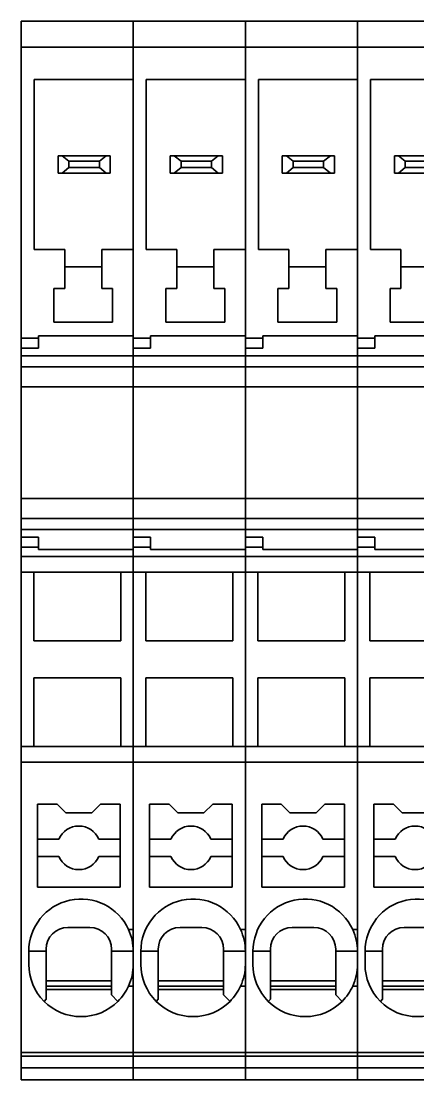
# Model space of a CAD drawing. Header units: millimetres. Extents: x 7 to 587, y 2 to 418.
# Drawn here: x 168.15 to 186.38, y 221 to 269.6 of the extents above; entities that cross this region are included whole.
import ezdxf

# ---------------------------------------------------------------- set-up
doc = ezdxf.new("R2010")
doc.units = ezdxf.units.MM
doc.layers.add('GR1_01', color=7, linetype='Continuous')

# ---------------------------------------------------------------- blocks, each defined once
blk = doc.blocks.new('BLKF061')
at = {"layer": 'GR1_01', "color": 3, "linetype": 'Continuous', "lineweight": 35}
for p, q in [((168.15, 268.4), (168.15, 269.6)), ((173.3, 269.6), (168.15, 269.6)), ((173.3, 269.6), (173.3, 268.4)), ((173.3, 268.4), (168.15, 268.4)), ((168.15, 255.049), (168.15, 268.4)), ((173.3, 268.4), (173.3, 266.925)), ((168.75, 266.925), (173.3, 266.925)), ((168.75, 259.125), (168.75, 266.925)), ((173.3, 259.125), (173.3, 266.925)), ((170.034, 263.425), (169.845, 263.425)), ((169.845, 263.425), (169.845, 262.625)), ((170.345, 263.175), (170.034, 263.425)), ((172.056, 263.425), (170.034, 263.425)), ((172.056, 263.425), (171.745, 263.175)), ((172.245, 263.425), (172.056, 263.425)), ((172.245, 262.625), (172.245, 263.425)), ((171.745, 263.175), (170.345, 263.175)), ((170.345, 263.175), (170.345, 262.875)), ((171.745, 262.875), (171.745, 263.175)), ((169.845, 262.625), (170.034, 262.625)), ((170.034, 262.625), (170.345, 262.875)), ((170.034, 262.625), (172.056, 262.625)), ((170.345, 262.875), (171.745, 262.875)), ((171.745, 262.875), (172.056, 262.625)), ((172.056, 262.625), (172.245, 262.625)), ((170.15, 259.125), (168.75, 259.125)), ((170.15, 258.325), (170.15, 259.125)), ((171.85, 259.125), (171.85, 258.325)), ((173.3, 259.125), (171.85, 259.125)), ((173.3, 259.125), (173.3, 255.15)), ((170.15, 257.325), (170.15, 258.325)), ((170.15, 258.325), (171.85, 258.325)), ((171.85, 258.325), (171.85, 257.325)), ((169.65, 257.325), (170.15, 257.325)), ((169.65, 255.775), (169.65, 257.325)), ((171.85, 257.325), (172.35, 257.325)), ((172.35, 257.325), (172.35, 255.775)), ((172.35, 255.775), (169.65, 255.775)), ((168.95, 255.049), (168.15, 255.049)), ((168.15, 254.593), (168.15, 255.049)), ((173.3, 255.15), (168.95, 255.15)), ((168.95, 255.049), (168.95, 255.15)), ((168.95, 255.049), (168.95, 254.593)), ((173.3, 255.15), (173.3, 254.24)), ((168.95, 254.593), (168.15, 254.593)), ((168.15, 254.24), (168.15, 254.593)), ((168.15, 253.728), (168.15, 254.24)), ((168.15, 254.24), (173.3, 254.24)), ((173.3, 253.728), (173.3, 254.24)), ((173.3, 253.728), (168.15, 253.728)), ((168.15, 253.728), (168.15, 252.816)), ((173.3, 253.728), (173.3, 252.816)), ((168.15, 252.816), (173.3, 252.816)), ((168.15, 247.684), (168.15, 252.816)), ((173.3, 252.816), (173.3, 247.684)), ((168.15, 247.684), (173.3, 247.684)), ((168.15, 247.684), (168.15, 246.772)), ((173.3, 246.772), (173.3, 247.684)), ((173.3, 246.772), (168.15, 246.772)), ((168.15, 246.772), (168.15, 246.26)), ((173.3, 246.772), (173.3, 246.26)), ((168.15, 246.26), (173.3, 246.26)), ((168.15, 245.907), (168.15, 246.26)), ((173.3, 245.35), (173.3, 246.26)), ((168.95, 245.907), (168.15, 245.907)), ((168.15, 245.451), (168.15, 245.907)), ((168.95, 245.451), (168.15, 245.451)), ((168.15, 245.018), (168.15, 245.451)), ((168.95, 245.907), (168.95, 245.451)), ((168.95, 245.451), (168.95, 245.35)), ((168.15, 245.018), (173.3, 245.018)), ((168.15, 245.018), (168.15, 244.3)), ((173.3, 245.35), (168.95, 245.35)), ((173.3, 245.018), (173.3, 245.35)), ((173.3, 244.3), (173.3, 245.018)), ((168.15, 244.3), (168.15, 236.3)), ((168.15, 244.3), (168.725, 244.3)), ((168.725, 241.15), (168.725, 244.3)), ((168.725, 244.3), (172.725, 244.3)), ((172.725, 244.3), (172.725, 241.15)), ((172.725, 244.3), (173.3, 244.3)), ((173.3, 236.3), (173.3, 244.3)), ((172.725, 241.15), (168.725, 241.15)), ((168.725, 239.45), (172.725, 239.45)), ((168.725, 236.3), (168.725, 239.45)), ((172.725, 239.45), (172.725, 236.3)), ((168.15, 236.3), (168.15, 235.582)), ((168.725, 236.3), (168.15, 236.3)), ((172.725, 236.3), (168.725, 236.3)), ((173.3, 236.3), (172.725, 236.3)), ((173.3, 235.582), (173.3, 236.3)), ((173.3, 235.582), (168.15, 235.582)), ((168.15, 235.582), (168.15, 222.256)), ((173.3, 235.582), (173.3, 227.9)), ((168.9, 233.65), (169.8, 233.65)), ((168.9, 232.05), (168.9, 233.65)), ((169.8, 233.65), (170.2, 233.25)), ((171.4, 233.25), (171.8, 233.65)), ((171.8, 233.65), (172.7, 233.65)), ((172.7, 233.65), (172.7, 232.05)), ((170.2, 233.25), (171.4, 233.25)), ((168.9, 231.25), (168.9, 232.05)), ((168.9, 232.05), (169.883, 232.05)), ((171.717, 232.05), (172.7, 232.05)), ((172.7, 232.05), (172.7, 231.25)), ((168.9, 229.85), (168.9, 231.25)), ((169.883, 231.25), (168.9, 231.25)), ((172.7, 231.25), (171.717, 231.25)), ((172.7, 231.25), (172.7, 229.85)), ((172.7, 229.85), (168.9, 229.85)), ((173.3, 227.9), (173.082, 227.9)), ((173.3, 227.9), (173.3, 226.9)), ((169.3, 227), (169.3, 226.9)), ((172.3, 227), (172.3, 226.9)), ((168.5, 226.9), (168.5, 226.3)), ((169.3, 226.9), (168.5, 226.9)), ((169.3, 225.55), (169.3, 226.9)), ((172.3, 226.9), (173.3, 226.9)), ((172.3, 225.55), (172.3, 226.9)), ((173.3, 226.9), (173.3, 226.3)), ((173.3, 225.3), (173.3, 226.3)), ((169.3, 225.3), (169.3, 225.55)), ((169.3, 225.55), (172.3, 225.55)), ((172.3, 225.3), (172.3, 225.55)), ((169.3, 225.15), (169.3, 225.3)), ((169.3, 225.3), (172.3, 225.3)), ((169.3, 225.15), (172.3, 225.15)), ((169.3, 224.7), (169.3, 225.15)), ((172.3, 225.15), (172.3, 225.3)), ((172.3, 224.9), (172.3, 225.15)), ((173.082, 225.3), (173.3, 225.3)), ((173.3, 222.256), (173.3, 225.3)), ((169.203, 224.603), (169.3, 224.7)), ((172.3, 224.9), (172.597, 224.603)), ((173.3, 222.256), (168.15, 222.256)), ((168.15, 222.256), (168.15, 222.087)), ((173.3, 222.256), (173.3, 222.087)), ((173.3, 222.087), (168.15, 222.087)), ((168.15, 222.087), (168.15, 221.548)), ((173.3, 222.087), (173.3, 221.548)), ((173.3, 221.548), (168.15, 221.548)), ((168.15, 221.548), (168.15, 221)), ((173.3, 221), (173.3, 221.548)), ((173.3, 221), (168.15, 221))]:
    blk.add_line(p, q, dxfattribs=at)
for centre, radius, start, end in [((170.8, 231.65), 1, 23.5782, 156.4218), ((170.8, 231.65), 1, 203.5782, 336.4218), ((170.9, 226.9), 2.4, 24.6243, 180), ((170.3, 227), 1, 90, 180), ((171.3, 227), 1, 0, 90), ((170.9, 226.9), 2.4, 0, 24.6243), ((170.9, 226.3), 2.4, 180, 225), ((170.9, 226.3), 2.4, 335.3757, 0), ((170.9, 226.3), 2.4, 315, 335.3757), ((170.9, 226.3), 2.4, 225, 315)]:
    blk.add_arc(centre, radius, start, end, dxfattribs=at)
blk.add_open_spline([(170.3, 228), (170.339, 228), (170.414, 228), (170.529, 228), (170.649, 228), (170.779, 228), (170.913, 228), (171.047, 228), (171.176, 228), (171.259, 228), (171.3, 228)], degree=3, knots=[0, 0, 0, 0, 0.118021, 0.223255, 0.346586, 0.477449, 0.613456, 0.74891, 0.878338, 1, 1, 1, 1], dxfattribs=at)
blk = doc.blocks.new('BLKF062')
at = {"layer": 'GR1_01', "color": 3, "linetype": 'Continuous', "lineweight": 35}
for p, q in [((173.3, 268.4), (173.3, 269.6)), ((178.45, 269.6), (173.3, 269.6)), ((178.45, 269.6), (178.45, 268.4)), ((178.45, 268.4), (173.3, 268.4)), ((173.3, 255.049), (173.3, 268.4)), ((178.45, 268.4), (178.45, 266.925)), ((173.9, 266.925), (178.45, 266.925)), ((173.9, 259.125), (173.9, 266.925)), ((178.45, 259.125), (178.45, 266.925)), ((175.184, 263.425), (174.995, 263.425)), ((174.995, 263.425), (174.995, 262.625)), ((175.495, 263.175), (175.184, 263.425)), ((177.206, 263.425), (175.184, 263.425)), ((177.206, 263.425), (176.895, 263.175)), ((177.395, 263.425), (177.206, 263.425)), ((177.395, 262.625), (177.395, 263.425)), ((176.895, 263.175), (175.495, 263.175)), ((175.495, 263.175), (175.495, 262.875)), ((176.895, 262.875), (176.895, 263.175)), ((174.995, 262.625), (175.184, 262.625)), ((175.184, 262.625), (175.495, 262.875)), ((175.184, 262.625), (177.206, 262.625)), ((175.495, 262.875), (176.895, 262.875)), ((176.895, 262.875), (177.206, 262.625)), ((177.206, 262.625), (177.395, 262.625)), ((175.3, 259.125), (173.9, 259.125)), ((175.3, 258.325), (175.3, 259.125)), ((177, 259.125), (177, 258.325)), ((178.45, 259.125), (177, 259.125)), ((178.45, 259.125), (178.45, 255.15)), ((175.3, 257.325), (175.3, 258.325)), ((175.3, 258.325), (177, 258.325)), ((177, 258.325), (177, 257.325)), ((174.8, 257.325), (175.3, 257.325)), ((174.8, 255.775), (174.8, 257.325)), ((177, 257.325), (177.5, 257.325)), ((177.5, 257.325), (177.5, 255.775)), ((177.5, 255.775), (174.8, 255.775)), ((174.1, 255.049), (173.3, 255.049)), ((173.3, 254.593), (173.3, 255.049)), ((178.45, 255.15), (174.1, 255.15)), ((174.1, 255.049), (174.1, 255.15)), ((174.1, 255.049), (174.1, 254.593)), ((178.45, 255.15), (178.45, 254.24)), ((174.1, 254.593), (173.3, 254.593)), ((173.3, 254.24), (173.3, 254.593)), ((173.3, 253.728), (173.3, 254.24)), ((173.3, 254.24), (178.45, 254.24)), ((178.45, 253.728), (178.45, 254.24)), ((178.45, 253.728), (173.3, 253.728)), ((173.3, 253.728), (173.3, 252.816)), ((178.45, 253.728), (178.45, 252.816)), ((173.3, 252.816), (178.45, 252.816)), ((173.3, 247.684), (173.3, 252.816)), ((178.45, 252.816), (178.45, 247.684)), ((173.3, 247.684), (178.45, 247.684)), ((173.3, 247.684), (173.3, 246.772)), ((178.45, 246.772), (178.45, 247.684)), ((178.45, 246.772), (173.3, 246.772)), ((173.3, 246.772), (173.3, 246.26)), ((178.45, 246.772), (178.45, 246.26)), ((173.3, 246.26), (178.45, 246.26)), ((173.3, 245.907), (173.3, 246.26)), ((178.45, 245.35), (178.45, 246.26)), ((174.1, 245.907), (173.3, 245.907)), ((173.3, 245.451), (173.3, 245.907)), ((174.1, 245.451), (173.3, 245.451)), ((173.3, 245.018), (173.3, 245.451)), ((174.1, 245.907), (174.1, 245.451)), ((174.1, 245.451), (174.1, 245.35)), ((173.3, 245.018), (178.45, 245.018)), ((173.3, 245.018), (173.3, 244.3)), ((178.45, 245.35), (174.1, 245.35)), ((178.45, 245.018), (178.45, 245.35)), ((178.45, 244.3), (178.45, 245.018)), ((173.3, 244.3), (173.3, 236.3)), ((173.3, 244.3), (173.875, 244.3)), ((173.875, 241.15), (173.875, 244.3)), ((173.875, 244.3), (177.875, 244.3)), ((177.875, 244.3), (177.875, 241.15)), ((177.875, 244.3), (178.45, 244.3)), ((178.45, 236.3), (178.45, 244.3)), ((177.875, 241.15), (173.875, 241.15)), ((173.875, 239.45), (177.875, 239.45)), ((173.875, 236.3), (173.875, 239.45)), ((177.875, 239.45), (177.875, 236.3)), ((173.3, 236.3), (173.3, 235.582)), ((173.875, 236.3), (173.3, 236.3)), ((177.875, 236.3), (173.875, 236.3)), ((178.45, 236.3), (177.875, 236.3)), ((178.45, 235.582), (178.45, 236.3)), ((178.45, 235.582), (173.3, 235.582)), ((173.3, 235.582), (173.3, 222.256)), ((178.45, 235.582), (178.45, 227.9)), ((174.05, 233.65), (174.95, 233.65)), ((174.05, 232.05), (174.05, 233.65)), ((174.95, 233.65), (175.35, 233.25)), ((176.55, 233.25), (176.95, 233.65)), ((176.95, 233.65), (177.85, 233.65)), ((177.85, 233.65), (177.85, 232.05)), ((175.35, 233.25), (176.55, 233.25)), ((174.05, 231.25), (174.05, 232.05)), ((174.05, 232.05), (175.033, 232.05)), ((176.867, 232.05), (177.85, 232.05)), ((177.85, 232.05), (177.85, 231.25)), ((174.05, 229.85), (174.05, 231.25)), ((175.033, 231.25), (174.05, 231.25)), ((177.85, 231.25), (176.867, 231.25)), ((177.85, 231.25), (177.85, 229.85)), ((177.85, 229.85), (174.05, 229.85)), ((178.45, 227.9), (178.232, 227.9)), ((178.45, 227.9), (178.45, 226.9)), ((174.45, 227), (174.45, 226.9)), ((177.45, 227), (177.45, 226.9)), ((173.65, 226.9), (173.65, 226.3)), ((174.45, 226.9), (173.65, 226.9)), ((174.45, 225.55), (174.45, 226.9)), ((177.45, 226.9), (178.45, 226.9)), ((177.45, 225.55), (177.45, 226.9)), ((178.45, 226.9), (178.45, 226.3)), ((178.45, 225.3), (178.45, 226.3)), ((174.45, 225.3), (174.45, 225.55)), ((174.45, 225.55), (177.45, 225.55)), ((177.45, 225.3), (177.45, 225.55)), ((174.45, 225.15), (174.45, 225.3)), ((174.45, 225.3), (177.45, 225.3)), ((174.45, 225.15), (177.45, 225.15)), ((174.45, 224.7), (174.45, 225.15)), ((177.45, 225.15), (177.45, 225.3)), ((177.45, 224.9), (177.45, 225.15)), ((178.232, 225.3), (178.45, 225.3)), ((178.45, 222.256), (178.45, 225.3)), ((174.353, 224.603), (174.45, 224.7)), ((177.45, 224.9), (177.747, 224.603)), ((178.45, 222.256), (173.3, 222.256)), ((173.3, 222.256), (173.3, 222.087)), ((178.45, 222.256), (178.45, 222.087)), ((178.45, 222.087), (173.3, 222.087)), ((173.3, 222.087), (173.3, 221.548)), ((178.45, 222.087), (178.45, 221.548)), ((178.45, 221.548), (173.3, 221.548)), ((173.3, 221.548), (173.3, 221)), ((178.45, 221), (178.45, 221.548)), ((178.45, 221), (173.3, 221))]:
    blk.add_line(p, q, dxfattribs=at)
for centre, radius, start, end in [((175.95, 231.65), 1, 23.5782, 156.4218), ((175.95, 231.65), 1, 203.5782, 336.4218), ((176.05, 226.9), 2.4, 24.6243, 180), ((175.45, 227), 1, 90, 180), ((176.45, 227), 1, 0, 90), ((176.05, 226.9), 2.4, 0, 24.6243), ((176.05, 226.3), 2.4, 180, 225), ((176.05, 226.3), 2.4, 335.3757, 0), ((176.05, 226.3), 2.4, 315, 335.3757), ((176.05, 226.3), 2.4, 225, 315)]:
    blk.add_arc(centre, radius, start, end, dxfattribs=at)
blk.add_open_spline([(175.45, 228), (175.489, 228), (175.564, 228), (175.679, 228), (175.799, 228), (175.929, 228), (176.063, 228), (176.197, 228), (176.326, 228), (176.409, 228), (176.45, 228)], degree=3, knots=[0, 0, 0, 0, 0.118021, 0.223255, 0.346586, 0.477449, 0.613456, 0.74891, 0.878338, 1, 1, 1, 1], dxfattribs=at)
blk = doc.blocks.new('BLKF063')
at = {"layer": 'GR1_01', "color": 3, "linetype": 'Continuous', "lineweight": 35}
for p, q in [((178.45, 268.4), (178.45, 269.6)), ((183.6, 269.6), (178.45, 269.6)), ((183.6, 269.6), (183.6, 268.4)), ((183.6, 268.4), (178.45, 268.4)), ((178.45, 255.049), (178.45, 268.4)), ((183.6, 268.4), (183.6, 266.925)), ((179.05, 266.925), (183.6, 266.925)), ((179.05, 259.125), (179.05, 266.925)), ((183.6, 259.125), (183.6, 266.925)), ((180.334, 263.425), (180.145, 263.425)), ((180.145, 263.425), (180.145, 262.625)), ((180.645, 263.175), (180.334, 263.425)), ((182.356, 263.425), (180.334, 263.425)), ((182.356, 263.425), (182.045, 263.175)), ((182.545, 263.425), (182.356, 263.425)), ((182.545, 262.625), (182.545, 263.425)), ((182.045, 263.175), (180.645, 263.175)), ((180.645, 263.175), (180.645, 262.875)), ((182.045, 262.875), (182.045, 263.175)), ((180.145, 262.625), (180.334, 262.625)), ((180.334, 262.625), (180.645, 262.875)), ((180.334, 262.625), (182.356, 262.625)), ((180.645, 262.875), (182.045, 262.875)), ((182.045, 262.875), (182.356, 262.625)), ((182.356, 262.625), (182.545, 262.625)), ((180.45, 259.125), (179.05, 259.125)), ((180.45, 258.325), (180.45, 259.125)), ((182.15, 259.125), (182.15, 258.325)), ((183.6, 259.125), (182.15, 259.125)), ((183.6, 259.125), (183.6, 255.15)), ((180.45, 257.325), (180.45, 258.325)), ((180.45, 258.325), (182.15, 258.325)), ((182.15, 258.325), (182.15, 257.325)), ((179.95, 257.325), (180.45, 257.325)), ((179.95, 255.775), (179.95, 257.325)), ((182.15, 257.325), (182.65, 257.325)), ((182.65, 257.325), (182.65, 255.775)), ((182.65, 255.775), (179.95, 255.775)), ((179.25, 255.049), (178.45, 255.049)), ((178.45, 254.593), (178.45, 255.049)), ((183.6, 255.15), (179.25, 255.15)), ((179.25, 255.049), (179.25, 255.15)), ((179.25, 255.049), (179.25, 254.593)), ((183.6, 255.15), (183.6, 254.24)), ((179.25, 254.593), (178.45, 254.593)), ((178.45, 254.24), (178.45, 254.593)), ((178.45, 253.728), (178.45, 254.24)), ((178.45, 254.24), (183.6, 254.24)), ((183.6, 253.728), (183.6, 254.24)), ((183.6, 253.728), (178.45, 253.728)), ((178.45, 253.728), (178.45, 252.816)), ((183.6, 253.728), (183.6, 252.816)), ((178.45, 252.816), (183.6, 252.816)), ((178.45, 247.684), (178.45, 252.816)), ((183.6, 252.816), (183.6, 247.684)), ((178.45, 247.684), (183.6, 247.684)), ((178.45, 247.684), (178.45, 246.772)), ((183.6, 246.772), (183.6, 247.684)), ((183.6, 246.772), (178.45, 246.772)), ((178.45, 246.772), (178.45, 246.26)), ((183.6, 246.772), (183.6, 246.26)), ((178.45, 246.26), (183.6, 246.26)), ((178.45, 245.907), (178.45, 246.26)), ((183.6, 245.35), (183.6, 246.26)), ((179.25, 245.907), (178.45, 245.907)), ((178.45, 245.451), (178.45, 245.907)), ((179.25, 245.451), (178.45, 245.451)), ((178.45, 245.018), (178.45, 245.451)), ((179.25, 245.907), (179.25, 245.451)), ((179.25, 245.451), (179.25, 245.35)), ((178.45, 245.018), (183.6, 245.018)), ((178.45, 245.018), (178.45, 244.3)), ((183.6, 245.35), (179.25, 245.35)), ((183.6, 245.018), (183.6, 245.35)), ((183.6, 244.3), (183.6, 245.018)), ((178.45, 244.3), (178.45, 236.3)), ((178.45, 244.3), (179.025, 244.3)), ((179.025, 241.15), (179.025, 244.3)), ((179.025, 244.3), (183.025, 244.3)), ((183.025, 244.3), (183.025, 241.15)), ((183.025, 244.3), (183.6, 244.3)), ((183.6, 236.3), (183.6, 244.3)), ((183.025, 241.15), (179.025, 241.15)), ((179.025, 239.45), (183.025, 239.45)), ((179.025, 236.3), (179.025, 239.45)), ((183.025, 239.45), (183.025, 236.3)), ((178.45, 236.3), (178.45, 235.582)), ((179.025, 236.3), (178.45, 236.3)), ((183.025, 236.3), (179.025, 236.3)), ((183.6, 236.3), (183.025, 236.3)), ((183.6, 235.582), (183.6, 236.3)), ((183.6, 235.582), (178.45, 235.582)), ((178.45, 235.582), (178.45, 222.256)), ((183.6, 235.582), (183.6, 227.9)), ((179.2, 233.65), (180.1, 233.65)), ((179.2, 232.05), (179.2, 233.65)), ((180.1, 233.65), (180.5, 233.25)), ((181.7, 233.25), (182.1, 233.65)), ((182.1, 233.65), (183, 233.65)), ((183, 233.65), (183, 232.05)), ((180.5, 233.25), (181.7, 233.25)), ((179.2, 231.25), (179.2, 232.05)), ((179.2, 232.05), (180.183, 232.05)), ((182.017, 232.05), (183, 232.05)), ((183, 232.05), (183, 231.25)), ((179.2, 229.85), (179.2, 231.25)), ((180.183, 231.25), (179.2, 231.25)), ((183, 231.25), (182.017, 231.25)), ((183, 231.25), (183, 229.85)), ((183, 229.85), (179.2, 229.85)), ((183.6, 227.9), (183.382, 227.9)), ((183.6, 227.9), (183.6, 226.9)), ((179.6, 227), (179.6, 226.9)), ((182.6, 227), (182.6, 226.9)), ((178.8, 226.9), (178.8, 226.3)), ((179.6, 226.9), (178.8, 226.9)), ((179.6, 225.55), (179.6, 226.9)), ((182.6, 226.9), (183.6, 226.9)), ((182.6, 225.55), (182.6, 226.9)), ((183.6, 226.9), (183.6, 226.3)), ((183.6, 225.3), (183.6, 226.3)), ((179.6, 225.3), (179.6, 225.55)), ((179.6, 225.55), (182.6, 225.55)), ((182.6, 225.3), (182.6, 225.55)), ((179.6, 225.15), (179.6, 225.3)), ((179.6, 225.3), (182.6, 225.3)), ((179.6, 225.15), (182.6, 225.15)), ((179.6, 224.7), (179.6, 225.15)), ((182.6, 225.15), (182.6, 225.3)), ((182.6, 224.9), (182.6, 225.15)), ((183.382, 225.3), (183.6, 225.3)), ((183.6, 222.256), (183.6, 225.3)), ((179.503, 224.603), (179.6, 224.7)), ((182.6, 224.9), (182.897, 224.603)), ((183.6, 222.256), (178.45, 222.256)), ((178.45, 222.256), (178.45, 222.087)), ((183.6, 222.256), (183.6, 222.087)), ((183.6, 222.087), (178.45, 222.087)), ((178.45, 222.087), (178.45, 221.548)), ((183.6, 222.087), (183.6, 221.548)), ((183.6, 221.548), (178.45, 221.548)), ((178.45, 221.548), (178.45, 221)), ((183.6, 221), (183.6, 221.548)), ((183.6, 221), (178.45, 221))]:
    blk.add_line(p, q, dxfattribs=at)
for centre, radius, start, end in [((181.1, 231.65), 1, 23.5782, 156.4218), ((181.1, 231.65), 1, 203.5782, 336.4218), ((181.2, 226.9), 2.4, 24.6243, 180), ((180.6, 227), 1, 90, 180), ((181.6, 227), 1, 0, 90), ((181.2, 226.9), 2.4, 0, 24.6243), ((181.2, 226.3), 2.4, 180, 225), ((181.2, 226.3), 2.4, 335.3757, 0), ((181.2, 226.3), 2.4, 315, 335.3757), ((181.2, 226.3), 2.4, 225, 315)]:
    blk.add_arc(centre, radius, start, end, dxfattribs=at)
blk.add_open_spline([(180.6, 228), (180.639, 228), (180.714, 228), (180.829, 228), (180.949, 228), (181.079, 228), (181.213, 228), (181.347, 228), (181.476, 228), (181.559, 228), (181.6, 228)], degree=3, knots=[0, 0, 0, 0, 0.118021, 0.223255, 0.346586, 0.477449, 0.613456, 0.74891, 0.878338, 1, 1, 1, 1], dxfattribs=at)
blk = doc.blocks.new('BLKF064')
at = {"layer": 'GR1_01', "color": 3, "linetype": 'Continuous', "lineweight": 35}
for p, q in [((183.6, 268.4), (183.6, 269.6)), ((188.75, 269.6), (183.6, 269.6)), ((188.75, 269.6), (188.75, 268.4)), ((188.75, 268.4), (183.6, 268.4)), ((183.6, 255.049), (183.6, 268.4)), ((188.75, 268.4), (188.75, 266.925)), ((184.2, 266.925), (188.75, 266.925)), ((184.2, 259.125), (184.2, 266.925)), ((188.75, 259.125), (188.75, 266.925)), ((185.484, 263.425), (185.295, 263.425)), ((185.295, 263.425), (185.295, 262.625)), ((185.795, 263.175), (185.484, 263.425)), ((187.506, 263.425), (185.484, 263.425)), ((187.506, 263.425), (187.195, 263.175)), ((187.695, 263.425), (187.506, 263.425)), ((187.695, 262.625), (187.695, 263.425)), ((187.195, 263.175), (185.795, 263.175)), ((185.795, 263.175), (185.795, 262.875)), ((187.195, 262.875), (187.195, 263.175)), ((185.295, 262.625), (185.484, 262.625)), ((185.484, 262.625), (185.795, 262.875)), ((185.484, 262.625), (187.506, 262.625)), ((185.795, 262.875), (187.195, 262.875)), ((187.195, 262.875), (187.506, 262.625)), ((187.506, 262.625), (187.695, 262.625)), ((185.6, 259.125), (184.2, 259.125)), ((185.6, 258.325), (185.6, 259.125)), ((187.3, 259.125), (187.3, 258.325)), ((188.75, 259.125), (187.3, 259.125)), ((188.75, 259.125), (188.75, 255.15)), ((185.6, 257.325), (185.6, 258.325)), ((185.6, 258.325), (187.3, 258.325)), ((187.3, 258.325), (187.3, 257.325)), ((185.1, 257.325), (185.6, 257.325)), ((185.1, 255.775), (185.1, 257.325)), ((187.3, 257.325), (187.8, 257.325)), ((187.8, 257.325), (187.8, 255.775)), ((187.8, 255.775), (185.1, 255.775)), ((184.4, 255.049), (183.6, 255.049)), ((183.6, 254.593), (183.6, 255.049)), ((188.75, 255.15), (184.4, 255.15)), ((184.4, 255.049), (184.4, 255.15)), ((184.4, 255.049), (184.4, 254.593)), ((188.75, 255.15), (188.75, 254.24)), ((184.4, 254.593), (183.6, 254.593)), ((183.6, 254.24), (183.6, 254.593)), ((183.6, 253.728), (183.6, 254.24)), ((183.6, 254.24), (188.75, 254.24)), ((188.75, 253.728), (188.75, 254.24)), ((188.75, 253.728), (183.6, 253.728)), ((183.6, 253.728), (183.6, 252.816)), ((188.75, 253.728), (188.75, 252.816)), ((183.6, 252.816), (188.75, 252.816)), ((183.6, 247.684), (183.6, 252.816)), ((188.75, 252.816), (188.75, 247.684)), ((183.6, 247.684), (188.75, 247.684)), ((183.6, 247.684), (183.6, 246.772)), ((188.75, 246.772), (188.75, 247.684)), ((188.75, 246.772), (183.6, 246.772)), ((183.6, 246.772), (183.6, 246.26)), ((188.75, 246.772), (188.75, 246.26)), ((183.6, 246.26), (188.75, 246.26)), ((183.6, 245.907), (183.6, 246.26)), ((188.75, 245.35), (188.75, 246.26)), ((184.4, 245.907), (183.6, 245.907)), ((183.6, 245.451), (183.6, 245.907)), ((184.4, 245.451), (183.6, 245.451)), ((183.6, 245.018), (183.6, 245.451)), ((184.4, 245.907), (184.4, 245.451)), ((184.4, 245.451), (184.4, 245.35)), ((183.6, 245.018), (188.75, 245.018)), ((183.6, 245.018), (183.6, 244.3)), ((188.75, 245.35), (184.4, 245.35)), ((188.75, 245.018), (188.75, 245.35)), ((188.75, 244.3), (188.75, 245.018)), ((183.6, 244.3), (183.6, 236.3)), ((183.6, 244.3), (184.175, 244.3)), ((184.175, 241.15), (184.175, 244.3)), ((184.175, 244.3), (188.175, 244.3)), ((188.175, 244.3), (188.175, 241.15)), ((188.175, 244.3), (188.75, 244.3)), ((188.75, 236.3), (188.75, 244.3)), ((188.175, 241.15), (184.175, 241.15)), ((184.175, 239.45), (188.175, 239.45)), ((184.175, 236.3), (184.175, 239.45)), ((188.175, 239.45), (188.175, 236.3)), ((183.6, 236.3), (183.6, 235.582)), ((184.175, 236.3), (183.6, 236.3)), ((188.175, 236.3), (184.175, 236.3)), ((188.75, 236.3), (188.175, 236.3)), ((188.75, 235.582), (188.75, 236.3)), ((188.75, 235.582), (183.6, 235.582)), ((183.6, 235.582), (183.6, 222.256)), ((188.75, 235.582), (188.75, 227.9)), ((184.35, 233.65), (185.25, 233.65)), ((184.35, 232.05), (184.35, 233.65)), ((185.25, 233.65), (185.65, 233.25)), ((186.85, 233.25), (187.25, 233.65)), ((187.25, 233.65), (188.15, 233.65)), ((188.15, 233.65), (188.15, 232.05)), ((185.65, 233.25), (186.85, 233.25)), ((184.35, 231.25), (184.35, 232.05)), ((184.35, 232.05), (185.333, 232.05)), ((187.167, 232.05), (188.15, 232.05)), ((188.15, 232.05), (188.15, 231.25)), ((184.35, 229.85), (184.35, 231.25)), ((185.333, 231.25), (184.35, 231.25)), ((188.15, 231.25), (187.167, 231.25)), ((188.15, 231.25), (188.15, 229.85)), ((188.15, 229.85), (184.35, 229.85)), ((188.75, 227.9), (188.532, 227.9)), ((188.75, 227.9), (188.75, 226.9)), ((184.75, 227), (184.75, 226.9)), ((187.75, 227), (187.75, 226.9)), ((183.95, 226.9), (183.95, 226.3)), ((184.75, 226.9), (183.95, 226.9)), ((184.75, 225.55), (184.75, 226.9)), ((187.75, 226.9), (188.75, 226.9)), ((187.75, 225.55), (187.75, 226.9)), ((188.75, 226.9), (188.75, 226.3)), ((188.75, 225.3), (188.75, 226.3)), ((184.75, 225.3), (184.75, 225.55)), ((184.75, 225.55), (187.75, 225.55)), ((187.75, 225.3), (187.75, 225.55)), ((184.75, 225.15), (184.75, 225.3)), ((184.75, 225.3), (187.75, 225.3)), ((184.75, 225.15), (187.75, 225.15)), ((184.75, 224.7), (184.75, 225.15)), ((187.75, 225.15), (187.75, 225.3)), ((187.75, 224.9), (187.75, 225.15)), ((188.532, 225.3), (188.75, 225.3)), ((188.75, 222.256), (188.75, 225.3)), ((184.653, 224.603), (184.75, 224.7)), ((187.75, 224.9), (188.047, 224.603)), ((188.75, 222.256), (183.6, 222.256)), ((183.6, 222.256), (183.6, 222.087)), ((188.75, 222.256), (188.75, 222.087)), ((188.75, 222.087), (183.6, 222.087)), ((183.6, 222.087), (183.6, 221.548)), ((188.75, 222.087), (188.75, 221.548)), ((188.75, 221.548), (183.6, 221.548)), ((183.6, 221.548), (183.6, 221)), ((188.75, 221), (188.75, 221.548)), ((188.75, 221), (183.6, 221))]:
    blk.add_line(p, q, dxfattribs=at)
for centre, radius, start, end in [((186.25, 231.65), 1, 23.5782, 156.4218), ((186.25, 231.65), 1, 203.5782, 336.4218), ((186.35, 226.9), 2.4, 24.6243, 180), ((185.75, 227), 1, 90, 180), ((186.75, 227), 1, 0, 90), ((186.35, 226.9), 2.4, 0, 24.6243), ((186.35, 226.3), 2.4, 180, 225), ((186.35, 226.3), 2.4, 335.3757, 0), ((186.35, 226.3), 2.4, 315, 335.3757), ((186.35, 226.3), 2.4, 225, 315)]:
    blk.add_arc(centre, radius, start, end, dxfattribs=at)
blk.add_open_spline([(185.75, 228), (185.789, 228), (185.864, 228), (185.979, 228), (186.099, 228), (186.229, 228), (186.363, 228), (186.497, 228), (186.626, 228), (186.709, 228), (186.75, 228)], degree=3, knots=[0, 0, 0, 0, 0.118021, 0.223255, 0.346586, 0.477449, 0.613456, 0.74891, 0.878338, 1, 1, 1, 1], dxfattribs=at)
blk = doc.blocks.new('BLKF060')
at = {"layer": 'GR1_01', "color": 3, "linetype": 'Continuous', "lineweight": 35}
for name in ['BLKF061', 'BLKF062', 'BLKF063', 'BLKF064']:
    blk.add_blockref(name, (0, 0), dxfattribs=at)

msp = doc.modelspace()

# ---------------------------------------------------------------- block references
at = {"layer": 'GR1_01', "color": 3, "linetype": 'Continuous', "lineweight": 35}
msp.add_blockref('BLKF060', (0, 0), dxfattribs=at)

doc.saveas('drawing.dxf')
